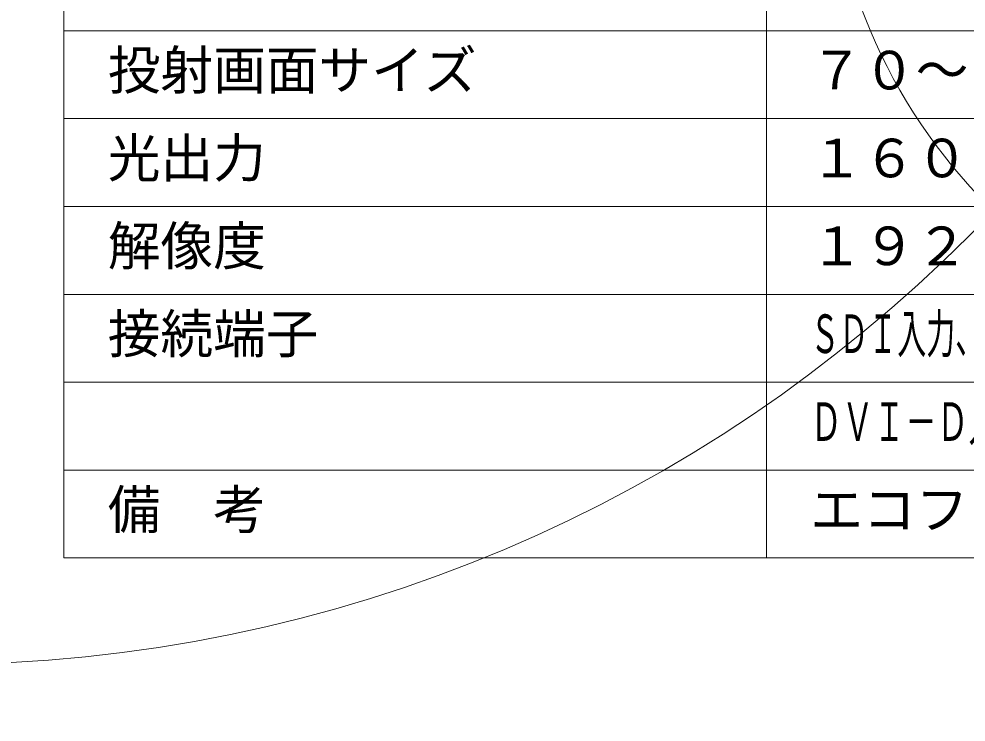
# Model space of a CAD drawing. Units: millimetres, scale not verified. Extents: x -8293 to 8334, y -219 to 16643.
# Drawn here: x -65.1 to -11.2, y -65.8 to -25.8 of the extents above; entities that cross this region are included whole.
import ezdxf
from ezdxf.enums import TextEntityAlignment as Align

# ---------------------------------------------------------------- set-up
doc = ezdxf.new("R2010")
doc.units = ezdxf.units.MM
doc.header["$LTSCALE"] = 0.125
doc.layers.add('0-2_MOJI1', color=7, linetype='Continuous')
doc.layers.add('0-3_WAKU', color=1, linetype='Continuous', lineweight=18)
doc.layers.add('0-6_GAIKEI', color=1, linetype='Continuous', lineweight=18)
doc.styles.add('ＭＳ ゴシック', font='')
doc.styles.get('ＭＳ ゴシック').set_extended_font_data('MS Gothic')

msp = doc.modelspace()

# ---------------------------------------------------------------- linework, layer by layer
at = {"layer": '0-3_WAKU', "color": 4}
for p, q in [((-62.5547, -56.4996), (-62.5547, -6.4996)), ((-22.5547, -56.4996), (-22.5547, -6.4996)), ((-62.5547, -56.4996), (62.4453, -56.4996))]:
    msp.add_line(p, q, dxfattribs=at)
at = {"layer": '0-3_WAKU'}
for p, q in [((62.4453, -26.4996), (-62.5547, -26.4996)), ((-62.5547, -31.4996), (62.4453, -31.4996)), ((-62.5547, -36.4996), (62.4453, -36.4996)), ((-62.5547, -41.4996), (62.4453, -41.4996)), ((-62.5547, -46.4996), (62.4453, -46.4996)), ((-62.5547, -51.4996), (62.4453, -51.4996))]:
    msp.add_line(p, q, dxfattribs=at)
at = {"layer": '0-6_GAIKEI'}
for centre, radius in [((-190.9041, 4.0797), 223.0212), ((-69.831, 20.596), 83.1425), ((12.267, -14.2543), 31.3866)]:
    msp.add_circle(centre, radius, dxfattribs=at)

# ---------------------------------------------------------------- texts
at = {"layer": '0-2_MOJI1', "style": 'ＭＳ ゴシック'}
for s, p in [('投射画面サイズ', (-60.0547, -30.4996)), ('７０～１０００型（アスペクト比１６：９時）', (-20.0547, -30.4996)), ('光出力', (-60.0547, -35.4996)), ('１６０００ｌｍ（ランプ４灯）', (-20.0547, -35.4996)), ('解像度', (-60.0547, -40.4996)), ('１９２０×１０８０ドット', (-20.0547, -40.4996)), ('接続端子', (-60.0547, -45.4996)), ('エコフィルター、幾何学ひずみ補正', (-20.0547, -55.4996)), ('備\u3000考', (-60.0547, -55.4996))]:
    msp.add_text(s, height=2.199, dxfattribs=at).set_placement(p, align=Align.BOTTOM_LEFT)
for s, width, p in [('ＳＤＩ入力、ＨＤＭＩ入力、ＲＧＢ入力（ＢＮＣ×５／高密度Ｄ－Ｓｕｂ１５Ｐ・メス）、', 0.55, (-20.0547, -45.4996)), ('ＤＶＩ－Ｄ入力、ビデオ入力、シリアル入力／出力、リモート入力／出力、ＬＡＮ', 0.6, (-20.0547, -50.4996))]:
    msp.add_text(s, height=2.199, dxfattribs=dict(at, width=width)).set_placement(p, align=Align.BOTTOM_LEFT)

doc.saveas('drawing.dxf')
